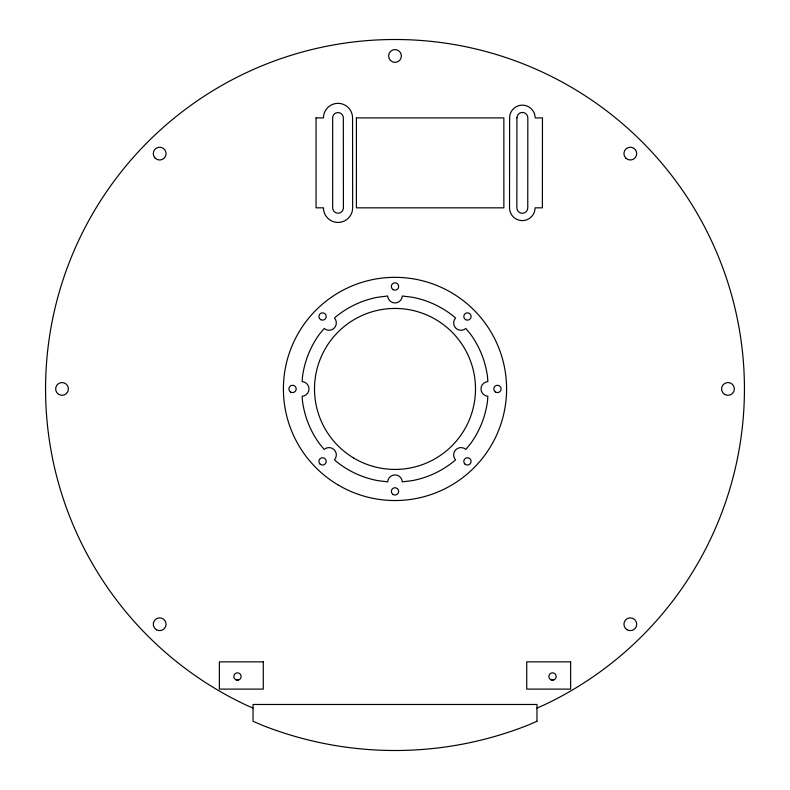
<?xml version="1.0" encoding="UTF-8"?>
<svg xmlns="http://www.w3.org/2000/svg" width="790" height="790" viewBox="0 0 790 790"><rect width="100%" height="100%" fill="white"/><g stroke="black" fill="none" stroke-linecap="round" stroke-linejoin="round"><path stroke-width="1.19" d="M536.973 708.057L543.777 705.115A349.437 349.437 0 0 0 668.854 171.884A349.437 349.437 0 0 0 121.147 171.884A349.437 349.437 0 0 0 246.223 705.115L253.027 708.057M238.432 680.022L236.536 680.022M553.464 680.022L551.568 680.022M316.049 117.917L316.049 207.829L323.436 207.829A14.605 14.605 0 0 0 338.041 222.434A14.605 14.605 0 0 0 352.646 207.829L352.567 117.917A14.566 14.566 0 0 0 338.001 103.342A14.566 14.566 0 0 0 323.436 117.917L316.049 117.917M356.409 117.908L356.409 207.829L503.862 207.829L503.862 117.908L356.409 117.908M509.609 117.908L509.53 207.829A12.768 12.768 0 0 0 522.308 220.598A12.768 12.768 0 0 0 535.077 207.829L542.394 207.829L542.463 117.908L535.146 117.908A12.768 12.768 0 0 0 522.378 105.139A12.768 12.768 0 0 0 509.609 117.908M516.927 117.908L516.857 207.829A5.451 5.451 0 0 0 522.308 213.28A5.451 5.451 0 0 0 527.76 207.829L527.829 117.908A5.451 5.451 0 0 0 522.378 112.457A5.451 5.451 0 0 0 516.927 117.908M302.432 377.235L302.155 381.619A7.337 7.337 0 0 1 309.018 388.937A7.337 7.337 0 0 1 302.155 396.254L302.432 400.629A93.309 93.309 0 0 0 319.516 443.773L324.176 449.411A7.327 7.327 0 0 1 334.229 449.767A7.327 7.327 0 0 1 334.456 459.82L335.523 460.827A93.309 93.309 0 0 0 377.521 480.587L387.683 481.87A7.327 7.327 0 0 1 395 474.918A7.327 7.327 0 0 1 402.317 481.87L412.479 480.587A93.309 93.309 0 0 0 454.477 460.827L455.544 459.82A7.327 7.327 0 0 1 455.771 449.767A7.327 7.327 0 0 1 465.824 449.411L470.485 443.773A93.309 93.309 0 0 0 487.568 400.629L487.845 396.254A7.337 7.337 0 0 1 480.982 388.937A7.337 7.337 0 0 1 487.845 381.619L487.568 377.235A93.309 93.309 0 0 0 470.485 334.091L465.824 328.462A7.327 7.327 0 0 1 455.771 328.097A7.327 7.327 0 0 1 455.544 318.044L454.477 317.037A93.309 93.309 0 0 0 412.479 297.277L402.317 295.993A7.327 7.327 0 0 1 395 302.945A7.327 7.327 0 0 1 387.683 295.993L377.521 297.277A93.309 93.309 0 0 0 335.523 317.037L334.456 318.044A7.327 7.327 0 0 1 334.229 328.097A7.327 7.327 0 0 1 324.176 328.462L319.516 334.091A93.309 93.309 0 0 0 302.432 377.235M536.973 721.27L528.105 725.111A361.563 361.563 0 0 1 261.895 725.111L253.027 721.27L253.027 704.473L536.973 704.473L536.973 721.27M263.277 661.852L219.373 661.852L219.373 689.107L263.277 689.107L263.277 661.852M570.627 661.852L526.723 661.852L526.723 689.107L570.627 689.107L570.627 661.852M343.413 207.829L343.344 117.908A5.342 5.342 0 0 0 338.001 112.565A5.342 5.342 0 0 0 332.659 117.908L332.659 207.829A5.382 5.382 0 0 0 338.041 213.211A5.382 5.382 0 0 0 343.413 207.829M235.647 679.657A3.664 3.664 0 0 0 241.138 676.487A3.664 3.664 0 0 0 235.647 673.317A3.664 3.664 0 0 0 235.647 679.657M550.689 679.657A3.664 3.664 0 0 0 556.18 676.487A3.664 3.664 0 0 0 550.689 673.317A3.664 3.664 0 0 0 550.689 679.657M156.479 629.798A6.399 6.399 0 0 0 166.078 624.258A6.399 6.399 0 0 0 156.479 618.708A6.399 6.399 0 0 0 156.479 629.798M58.835 394.477A6.399 6.399 0 0 0 68.434 388.937A6.399 6.399 0 0 0 58.835 383.387A6.399 6.399 0 0 0 58.835 394.477M155.146 158.138A6.399 6.399 0 0 0 165.861 155.265A6.399 6.399 0 0 0 158.02 147.424A6.399 6.399 0 0 0 155.146 158.138M390.467 60.494A6.399 6.399 0 0 0 401.182 57.621A6.399 6.399 0 0 0 393.341 49.78A6.399 6.399 0 0 0 390.467 60.494M625.799 158.138A6.399 6.399 0 0 0 636.503 155.265A6.399 6.399 0 0 0 628.662 147.424A6.399 6.399 0 0 0 625.799 158.138M724.766 394.477A6.399 6.399 0 0 0 734.374 388.937A6.399 6.399 0 0 0 724.766 383.387A6.399 6.399 0 0 0 724.766 394.477M627.122 629.798A6.399 6.399 0 0 0 636.72 624.258A6.399 6.399 0 0 0 627.122 618.708A6.399 6.399 0 0 0 627.122 629.798M353.426 457.864A80.501 80.501 0 0 0 475.481 390.467A80.501 80.501 0 0 0 356.083 318.469A80.501 80.501 0 0 0 353.426 457.864M319.97 463.967A3.664 3.664 0 0 0 326.092 462.328A3.664 3.664 0 0 0 321.609 457.844A3.664 3.664 0 0 0 319.97 463.967M393.173 494.55A3.664 3.664 0 0 0 398.664 491.39A3.664 3.664 0 0 0 393.173 488.22A3.664 3.664 0 0 0 393.173 494.55M464.856 463.967A3.664 3.664 0 0 0 470.978 462.328A3.664 3.664 0 0 0 466.495 457.844A3.664 3.664 0 0 0 464.856 463.967M290.72 392.107A3.664 3.664 0 0 0 296.21 388.937A3.664 3.664 0 0 0 290.72 385.767A3.664 3.664 0 0 0 290.72 392.107M320.73 319.654A3.664 3.664 0 0 0 326.211 316.494A3.664 3.664 0 0 0 320.73 313.324A3.664 3.664 0 0 0 320.73 319.654M393.173 289.654A3.664 3.664 0 0 0 398.664 286.484A3.664 3.664 0 0 0 393.173 283.314A3.664 3.664 0 0 0 393.173 289.654M465.616 319.654A3.664 3.664 0 0 0 471.107 316.494A3.664 3.664 0 0 0 465.616 313.324A3.664 3.664 0 0 0 465.616 319.654M495.626 392.107A3.664 3.664 0 0 0 501.107 388.937A3.664 3.664 0 0 0 495.626 385.767A3.664 3.664 0 0 0 495.626 392.107M337.804 484.764A111.597 111.597 0 0 0 506.588 390.556A111.597 111.597 0 0 0 340.609 291.49A111.597 111.597 0 0 0 337.804 484.764"/></g></svg>
